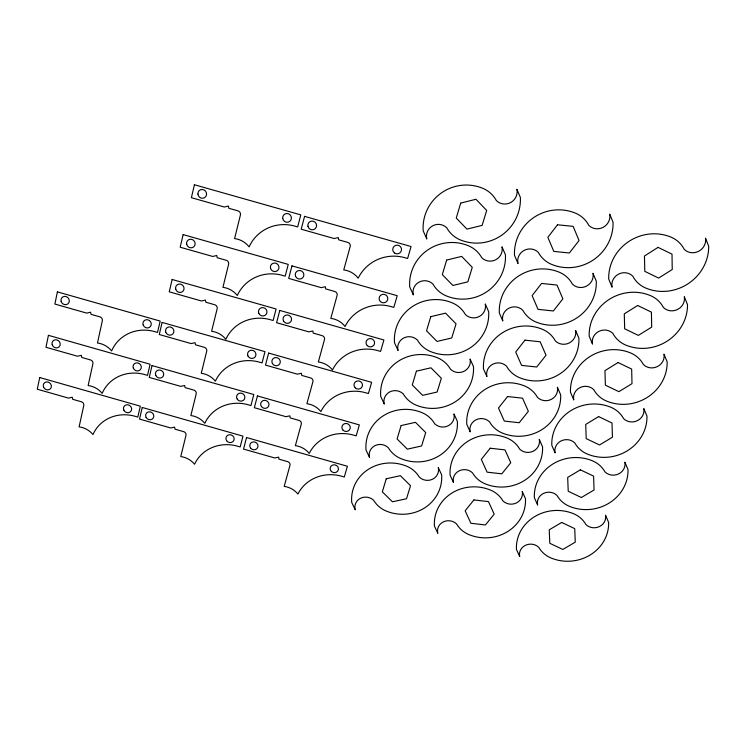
<?xml version="1.0" encoding="UTF-8"?>
<svg xmlns="http://www.w3.org/2000/svg" width="746" height="746" viewBox="0 0 746 746"><rect width="100%" height="100%" fill="white"/><g stroke="black" fill="none" stroke-linecap="round" stroke-linejoin="round"><path stroke-width="1.12" d="M39.715 377.532L37.3 389.225L68.473 398.103L72.259 397.245L72.707 399.306L81.37 401.768A3.198 2.928 36.8 0 1 83.776 405.535L79.104 426.871A19.974 18.165 34.5 0 1 92.98 434.554A37.832 34.708 32 0 1 133.991 415.979L137.796 417.07L140.332 406.178L39.715 377.532M48.425 335.336L45.963 347.263L77.463 356.224L81.295 355.348L81.734 357.446L90.49 359.936A3.236 2.984 39.4 0 1 92.914 363.768L88.149 385.542A20.198 18.519 36.6 0 1 102.155 393.347A38.26 35.398 34.1 0 1 143.67 374.268L147.512 375.369L150.105 364.244L48.425 335.336M57.395 291.882L54.878 304.07L86.713 313.115L90.592 312.21L91.04 314.346L99.889 316.854A3.273 3.04 42.5 0 1 102.333 320.771L97.465 343.001A20.45 18.883 39.2 0 1 111.611 350.918A38.708 36.106 36.7 0 1 153.639 331.327L157.518 332.436L160.166 321.078L57.395 291.882M142.234 407.475L139.53 419.084L170.731 427.971L174.573 427.132L174.974 429.174L183.647 431.645A3.18 2.947 29.8 0 1 185.978 435.394L180.765 456.571A19.862 18.296 27.8 0 1 194.557 464.236A37.664 34.913 24.2 0 1 236.342 445.875L240.156 446.957L242.972 436.149L142.234 407.475M152.025 365.568L149.256 377.42L180.793 386.381L184.682 385.523L185.073 387.603L193.839 390.093A3.208 3.012 32 0 1 196.189 393.916L190.864 415.541A20.077 18.669 29.4 0 1 204.796 423.318A38.065 35.631 25.5 0 1 247.094 404.463L250.945 405.554L253.817 394.513L152.025 365.568M162.106 322.412L159.28 334.516L191.153 343.58L195.079 342.684L195.48 344.801L204.339 347.319A3.245 3.068 34.9 0 1 206.707 351.207L201.271 373.298A20.301 19.051 31.6 0 1 215.342 381.187A38.475 36.367 27.2 0 1 258.163 361.819L262.051 362.92L264.989 351.646L162.106 322.412M172.139 279.48L169.249 291.835L201.457 300.983L205.43 300.06L205.831 302.223L214.783 304.76A3.292 3.133 38.8 0 1 217.17 308.723L211.612 331.271A20.524 19.424 34.4 0 1 225.824 339.281A38.895 37.113 29.6 0 1 269.175 319.381L273.111 320.5L276.104 308.984L172.139 279.48M194.426 184.756L191.405 197.69L224.35 207.024L228.435 206.027L228.826 208.293L237.983 210.885A3.385 3.254 52 0 1 240.408 215.007L234.598 238.589A21.065 20.245 44.4 0 1 249.108 246.861A39.864 38.727 39.9 0 1 293.635 225.786L297.663 226.924L300.797 214.876L194.426 184.756M183.134 234.598L180.178 247.224L212.741 256.465L216.76 255.505L217.161 257.715L226.206 260.279A3.329 3.198 44.1 0 1 228.612 264.317L222.933 287.35A20.776 19.825 38.3 0 1 237.284 295.491A39.342 37.887 33.2 0 1 281.205 275.041L285.177 276.169L288.245 264.401L183.134 234.598M246.544 437.548L243.532 449.073L274.77 457.969L278.659 457.149L279.013 459.172L287.695 461.653A3.171 2.965 20.1 0 1 289.961 465.383L284.189 486.411A19.816 18.37 19.1 0 1 297.915 494.057A37.645 34.987 14.8 0 1 340.484 475.911L344.298 476.992L347.394 466.259L246.544 437.548M257.426 395.93L254.349 407.698L285.923 416.678L289.858 415.83L290.213 417.9L298.987 420.39A3.198 3.031 20.8 0 1 301.263 424.194L295.369 445.66A20.021 18.753 19.5 0 1 309.226 453.419A38.037 35.715 14.5 0 1 352.326 434.778L356.178 435.869L359.348 424.912L257.426 395.93M268.644 353.072L265.492 365.092L297.402 374.166L301.393 373.28L301.738 375.397L310.606 377.914A3.236 3.087 21.9 0 1 312.9 381.784L306.886 403.717A20.226 19.144 20.1 0 1 320.873 411.587A38.438 36.47 14 0 1 364.524 392.433L368.412 393.543L371.648 382.344L268.644 353.072M279.797 310.439L276.579 322.71L308.825 331.867L312.863 330.954L313.208 333.108L322.169 335.653A3.273 3.152 23.5 0 1 324.482 339.589L318.337 361.987A20.44 19.545 21 0 1 332.464 369.979A38.839 37.225 13.4 0 1 376.655 350.303L380.591 351.413L383.892 339.98L279.797 310.439M304.564 216.368L301.207 229.209L334.199 238.552L338.33 237.573L338.675 239.82L347.841 242.422A3.348 3.301 34.8 0 1 350.182 246.525L343.757 269.94A20.907 20.431 25.4 0 1 358.183 278.193A39.724 38.932 9.6 0 1 403.586 257.351L407.614 258.489L411.074 246.534L304.564 216.368M291.966 265.865L288.683 278.407L321.284 287.658L325.359 286.716L325.713 288.907L334.767 291.481A3.301 3.226 26.4 0 1 337.089 295.5L330.814 318.374A20.664 19.965 22.3 0 1 345.081 326.487A39.258 38.037 12.1 0 1 389.85 306.261L393.832 307.389L397.208 295.705L291.966 265.865M460.711 203.099L456.263 218.046L466.959 229.134L482.14 225.367L486.69 210.437L475.957 199.257L460.711 203.099M446.649 260.074L442.303 274.621L452.887 285.466L467.835 281.857L472.265 267.329L461.662 256.391L446.649 260.074M430.778 316.658L426.544 330.823L437.007 341.426L451.731 337.966L456.048 323.829L445.558 313.134L430.778 316.658M416.399 371.172L412.277 384.964L422.628 395.343L437.128 392.023L441.343 378.259L430.964 367.797L416.399 371.172M401.124 425.574L397.105 438.993L407.344 449.148L421.621 445.968L425.724 432.568L415.466 422.329L401.124 425.574M386.251 478.783L382.334 491.847L392.461 501.788L406.523 498.738L410.524 485.693L400.378 475.678L386.251 478.783M557.495 224.779L547.853 237.331L553.812 251.402L569.357 252.997L579.055 240.52L573.142 226.374L557.495 224.779M541.577 283.443L532.122 295.63L538.034 309.348L553.364 310.97L562.866 298.857L557.001 285.056L541.577 283.443M524.979 340.157L515.71 351.991L521.594 365.381L536.7 367.013L546.016 355.255L540.179 341.789L524.979 340.157M507.569 396.536L498.487 408.025L504.324 421.089L519.216 422.74L528.355 411.316L522.545 398.178L507.569 396.536M490.215 448.225L481.301 459.405L487.11 472.171L501.797 473.831L510.758 462.725L504.986 449.885L490.215 448.225M473.897 499.941L465.15 510.805L470.922 523.282L485.404 524.96L494.197 514.153L488.462 501.61L473.897 499.941M658.084 247.364L644.46 256.018L644.786 271.348L658.634 278.081L672.239 269.52L672.015 254.144L658.084 247.364M637.662 305.487L624.29 313.852L624.663 328.79L638.334 335.392L651.696 327.112L651.407 312.136L637.662 305.487M618.089 362.537L604.95 370.641L605.388 385.178L618.882 391.669L632.002 383.649L631.657 369.074L618.089 362.537M598.628 416.585L585.713 424.427L586.207 438.611L599.523 444.98L612.429 437.221L612.018 423.001L598.628 416.585M580.379 469.831L567.678 477.431L568.228 491.26L581.376 497.517L594.058 489.991L593.602 476.135L580.379 469.831M561.691 522.452L549.215 529.819L549.811 543.302L562.801 549.448L575.259 542.165L574.746 528.653L561.691 522.452M355.171 509.611L351.739 502.534A39.771 37.113 9.5 0 1 404.733 465.476A26.222 24.534 9 0 1 419.355 477.17A11.246 10.565 5.7 0 0 432.736 479.137A11.246 10.565 5.7 0 0 438.284 467.602L441.651 474.838A40.032 37.57 8.4 0 1 388.172 511.793A26.222 24.534 9 0 1 373.643 500.277A11.078 10.313 11.8 0 0 360.449 498.309A11.078 10.313 11.8 0 0 355.171 509.611M369.494 457.317L366.034 450.071A40.321 38.102 7.8 0 1 419.923 411.848A26.586 25.196 7.1 0 1 434.722 423.793A11.404 10.845 2.8 0 0 448.29 425.752A11.404 10.845 2.8 0 0 453.96 413.899L457.345 421.313A40.582 38.578 6.3 0 1 402.961 459.424A26.586 25.196 7.1 0 1 388.265 447.675A11.227 10.584 10.7 0 0 374.874 445.698A11.227 10.584 10.7 0 0 369.494 457.317M437.762 533.148L434.442 526.089A39.958 37.002 2.3 0 1 488.499 489.32A26.352 24.459 1.6 0 1 502.99 500.976A11.311 10.519 -1.6 0 0 516.428 502.953A11.311 10.519 -1.6 0 0 522.237 491.493L525.473 498.692A40.237 37.44 0.8 0 1 470.931 535.367A26.352 24.459 1.6 0 1 456.533 523.888A11.115 10.285 4.6 0 0 443.283 521.902A11.115 10.285 4.6 0 0 437.762 533.148M384.199 403.875L380.712 396.452A40.881 39.128 5.1 0 1 435.524 357.017A26.959 25.868 4 0 1 450.5 369.214A11.572 11.134 -2 0 0 470.064 358.985L473.468 366.584A41.161 39.603 2.7 0 1 418.142 405.908A26.959 25.868 4 0 1 403.278 393.907A11.377 10.873 9.1 0 0 389.701 391.93A11.377 10.873 9.1 0 0 384.199 403.875M453.437 482.401L450.099 475.183A40.526 37.934 -0.5 0 1 505.07 437.277A26.725 25.075 -1.5 0 1 519.729 449.176A11.479 10.78 -5.3 0 0 533.343 451.153A11.479 10.78 -5.3 0 0 539.283 439.375L542.547 446.751A40.825 38.382 -2.5 0 1 487.082 484.564A26.725 25.075 -1.5 0 1 472.516 472.843A11.274 10.547 2.2 0 0 459.088 470.857A11.274 10.547 2.2 0 0 453.437 482.401M398 350.331L394.494 342.722A41.45 40.144 0.7 0 1 450.22 302.065A27.341 26.539 -1.3 0 1 465.373 314.523A11.749 11.414 -9.9 0 0 485.254 303.948L488.677 311.725A41.757 40.629 -3.7 0 1 432.428 352.28A27.341 26.539 -1.3 0 1 417.387 340.027A11.535 11.162 6.3 0 0 398 350.331M519.673 556.479L516.465 549.457A40.228 36.806 -3.1 0 1 571.585 512.959A26.53 24.329 -3.9 0 1 585.946 524.587A11.404 10.453 -6.7 0 0 599.43 526.573A11.404 10.453 -6.7 0 0 605.5 515.178L608.624 522.349A40.526 37.225 -4.7 0 1 553.019 558.754A26.53 24.329 -3.9 0 1 538.752 547.303A11.181 10.239 -1.1 0 0 525.445 545.307A11.181 10.239 -1.1 0 0 519.673 556.479M470.139 431.701L466.772 424.315A41.123 38.867 -4.5 0 1 522.685 385.253A27.126 25.69 -5.8 0 1 537.502 397.394A11.666 11.041 -10.4 0 0 551.313 399.371A11.666 11.041 -10.4 0 0 557.383 387.277L560.666 394.83A41.44 39.314 -7.2 0 1 504.24 433.78A27.126 25.69 -5.8 0 1 489.525 421.826A11.432 10.817 -1.3 0 0 475.911 419.849A11.432 10.817 -1.3 0 0 470.139 431.701M413.275 294.754L409.74 286.968A42.084 41.179 -8.9 0 1 466.436 245.005A27.77 27.22 -12.9 0 1 481.767 257.734A11.964 11.684 -23.9 0 0 501.983 246.805L505.434 254.778A42.447 41.645 -17.5 0 1 448.197 296.628A27.77 27.22 -12.9 0 1 432.978 284.105A11.694 11.46 -0.3 0 0 413.275 294.754M537.586 504.893L534.36 497.703A40.853 37.729 -6.4 0 1 590.459 460.049A26.949 24.935 -7.3 0 1 604.987 471.92A11.591 10.714 -10.5 0 0 618.658 473.915A11.591 10.714 -10.5 0 0 624.868 462.194L628.011 469.542A41.17 38.158 -8.4 0 1 571.417 507.093A26.949 24.935 -7.3 0 1 556.982 495.409A11.358 10.5 -4.2 0 0 543.498 493.414A11.358 10.5 -4.2 0 0 537.586 504.893M486.849 376.413L483.464 368.85A41.785 39.855 -10.3 0 1 540.374 328.51A27.574 26.343 -12.1 0 1 555.369 340.931A11.871 11.311 -17.3 0 0 569.375 342.899A11.871 11.311 -17.3 0 0 575.595 330.45L578.896 338.19A42.14 40.303 -14 0 1 521.454 378.418A27.574 26.343 -12.1 0 1 506.562 366.202A11.61 11.097 -6.5 0 0 492.752 364.225A11.61 11.097 -6.5 0 0 486.849 376.413M426.749 238.823L423.187 230.84A42.82 42.121 -28 0 1 480.834 187.563A28.292 27.807 -33.5 0 1 496.351 200.562A12.216 11.917 -40.1 0 0 516.903 189.26L520.372 197.429A43.296 42.503 -38.6 0 1 462.175 240.604A28.292 27.807 -33.5 0 1 446.77 227.81A11.88 11.74 -18.9 0 0 426.749 238.823M555.061 452.719L551.816 445.353A41.506 38.643 -10.4 0 1 608.895 406.514A27.388 25.532 -11.6 0 1 623.591 418.637A11.787 10.966 -15 0 0 637.457 420.632A11.787 10.966 -15 0 0 643.807 408.584L646.968 416.109A41.86 39.072 -12.8 0 1 589.377 454.846A27.388 25.532 -11.6 0 1 574.784 442.91A11.535 10.761 -8 0 0 561.104 440.914A11.535 10.761 -8 0 0 555.061 452.719M502.739 320.808L499.335 313.059A42.513 40.816 -18.1 0 1 557.243 271.432A28.068 26.959 -20.4 0 1 572.415 284.114A12.095 11.563 -25.5 0 0 586.626 286.082A12.095 11.563 -25.5 0 0 592.986 273.278L596.306 281.214A42.923 41.235 -22.8 0 1 537.857 322.729A28.068 26.959 -20.4 0 1 522.778 310.252A11.796 11.367 -14.2 0 0 502.739 320.808M573.721 399.772L570.466 392.228A42.224 39.547 -15.4 0 1 628.561 352.168A27.872 26.129 -16.8 0 1 643.416 364.552A12.001 11.209 -20.3 0 0 657.487 366.538A12.001 11.209 -20.3 0 0 663.987 354.154L667.157 361.866A42.606 39.967 -18.2 0 1 608.531 401.824A27.872 26.129 -16.8 0 1 593.769 389.636A11.722 11.013 -13 0 0 579.903 387.64A11.722 11.013 -13 0 0 573.721 399.772M517.938 263.31L514.507 255.365A43.343 41.72 -28 0 1 573.432 212.377A28.637 27.546 -30.5 0 1 588.799 225.339A12.356 11.805 -34.4 0 0 603.216 227.306A12.356 11.805 -34.4 0 0 609.715 214.13L613.053 222.261A43.818 42.112 -32.9 0 1 553.579 265.138A28.637 27.546 -30.5 0 1 538.323 252.39A12.02 11.628 -25 0 0 517.938 263.31M592.455 343.887L589.181 336.157A43.026 40.461 -21.4 0 1 648.339 294.791A28.413 26.725 -22.9 0 1 663.38 307.445A12.244 11.46 -26.2 0 0 677.657 309.431A12.244 11.46 -26.2 0 0 684.315 296.694L687.495 304.592A43.445 40.862 -24.5 0 1 627.787 345.855A28.413 26.725 -22.9 0 1 612.858 333.406A11.936 11.274 -19.1 0 0 598.786 331.41A11.936 11.274 -19.1 0 0 592.455 343.887M612.009 286.986L608.717 279.06A43.911 41.338 -28 0 1 668.976 236.342A29.01 27.294 -29.5 0 1 684.194 249.276A12.514 11.694 -32.2 0 0 698.685 251.262A12.514 11.694 -32.2 0 0 705.511 238.142L708.7 246.255A44.387 41.729 -31.1 0 1 647.873 288.87A29.01 27.294 -29.5 0 1 632.767 276.141A12.178 11.526 -26.2 0 0 618.49 274.146A12.178 11.526 -26.2 0 0 612.009 286.986M143.185 325.06A4.299 4.028 40.5 0 0 150.338 326.627A4.299 4.028 40.5 0 0 147.736 319.782A4.299 4.028 40.5 0 0 143.185 325.06M61.116 301.263A4.327 3.991 44.8 0 0 68.073 303.725A4.327 3.991 44.8 0 0 66.245 296.628A4.327 3.991 44.8 0 0 61.116 301.263M133.32 368.104A4.243 3.954 37.2 0 0 140.407 369.652A4.243 3.954 37.2 0 0 137.814 362.938A4.243 3.954 37.2 0 0 133.32 368.104M52.201 344.801A4.271 3.917 41.8 0 0 59.186 346.787A4.271 3.917 41.8 0 0 56.929 339.924A4.271 3.917 41.8 0 0 52.201 344.801M123.845 410.151A4.196 3.87 34.6 0 0 130.914 411.251A4.196 3.87 34.6 0 0 127.911 404.808A4.196 3.87 34.6 0 0 123.845 410.151M43.557 387.071A4.215 3.842 39.2 0 0 50.551 388.61A4.215 3.842 39.2 0 0 47.865 381.999A4.215 3.842 39.2 0 0 43.557 387.071M282.725 218.391A4.429 4.317 50.6 0 0 289.737 221.413A4.429 4.317 50.6 0 0 288.683 213.86A4.429 4.317 50.6 0 0 282.725 218.391M197.923 194.1A4.467 4.271 55 0 0 204.749 197.569A4.467 4.271 55 0 0 204.05 189.941A4.467 4.271 55 0 0 197.923 194.1M237.163 399.035A4.215 3.982 28.1 0 0 244.371 399.231A4.215 3.982 28.1 0 0 240.65 393.086A4.215 3.982 28.1 0 0 237.163 399.035M155.802 375.48A4.234 3.954 35.5 0 0 162.945 376.581A4.234 3.954 35.5 0 0 159.952 370.025A4.234 3.954 35.5 0 0 155.802 375.48M258.787 313.301A4.308 4.15 34.4 0 0 266.117 314.411A4.308 4.15 34.4 0 0 263.198 307.632A4.308 4.15 34.4 0 0 258.787 313.301M175.748 289.262A4.336 4.112 42.8 0 0 182.901 291.294A4.336 4.112 42.8 0 0 180.765 284.198A4.336 4.112 42.8 0 0 175.748 289.262M270.611 268.597A4.364 4.234 40.3 0 0 277.941 270.183A4.364 4.234 40.3 0 0 275.46 263.105A4.364 4.234 40.3 0 0 270.611 268.597M186.686 244.296A4.401 4.187 48.1 0 0 193.783 246.814A4.401 4.187 48.1 0 0 192.114 239.475A4.401 4.187 48.1 0 0 186.686 244.296M247.998 356.066A4.262 4.066 30.6 0 0 255.281 356.719A4.262 4.066 30.6 0 0 251.943 350.247A4.262 4.066 30.6 0 0 247.998 356.066M165.789 332.268A4.289 4.038 38.8 0 0 172.951 333.835A4.289 4.038 38.8 0 0 170.377 327A4.289 4.038 38.8 0 0 165.789 332.268M226.653 440.755A4.168 3.898 26.2 0 0 233.768 440.522A4.168 3.898 26.2 0 0 229.675 434.713A4.168 3.898 26.2 0 0 226.653 440.755M146.113 417.443A4.187 3.879 33 0 0 153.21 418.096A4.187 3.879 33 0 0 149.815 411.839A4.187 3.879 33 0 0 146.113 417.443M394.41 252.903A4.401 4.355 8.4 0 0 401.488 250.134A4.401 4.355 8.4 0 0 395.511 245.434A4.401 4.355 8.4 0 0 394.41 252.903M307.93 226.225A4.42 4.327 47.4 0 0 315.11 228.78A4.42 4.327 47.4 0 0 313.609 221.32A4.42 4.327 47.4 0 0 307.93 226.225M380.348 301.505A4.345 4.252 12.8 0 0 387.64 299.743A4.345 4.252 12.8 0 0 382.381 294.418A4.345 4.252 12.8 0 0 380.348 301.505M295.565 276.318A4.355 4.243 36.1 0 0 302.988 277.428A4.355 4.243 36.1 0 0 300.079 270.528A4.355 4.243 36.1 0 0 295.565 276.318M367.246 345.603A4.299 4.168 14.2 0 0 374.445 343.906A4.299 4.168 14.2 0 0 369.242 338.675A4.299 4.168 14.2 0 0 367.246 345.603M283.499 320.939A4.308 4.15 30.6 0 0 290.875 321.573A4.308 4.15 30.6 0 0 287.546 314.989A4.308 4.15 30.6 0 0 283.499 320.939M355.208 387.808A4.252 4.075 14.8 0 0 362.323 386.158A4.252 4.075 14.8 0 0 357.157 381.019A4.252 4.075 14.8 0 0 355.208 387.808M272.467 363.619A4.262 4.066 27.4 0 0 279.769 363.806A4.262 4.066 27.4 0 0 276.048 357.548A4.262 4.066 27.4 0 0 272.467 363.619M343.104 430.218A4.206 3.991 15.2 0 0 350.135 428.624A4.206 3.991 15.2 0 0 345.016 423.569A4.206 3.991 15.2 0 0 343.104 430.218M261.389 406.495A4.215 3.982 25.3 0 0 268.588 406.244A4.215 3.982 25.3 0 0 264.494 400.332A4.215 3.982 25.3 0 0 261.389 406.495M331.355 471.407A4.168 3.907 15.4 0 0 338.302 469.868A4.168 3.907 15.4 0 0 333.22 464.898A4.168 3.907 15.4 0 0 331.355 471.407M250.479 447.917A4.168 3.907 23.9 0 0 257.603 447.684A4.168 3.907 23.9 0 0 253.537 441.884A4.168 3.907 23.9 0 0 250.479 447.917"/></g></svg>
